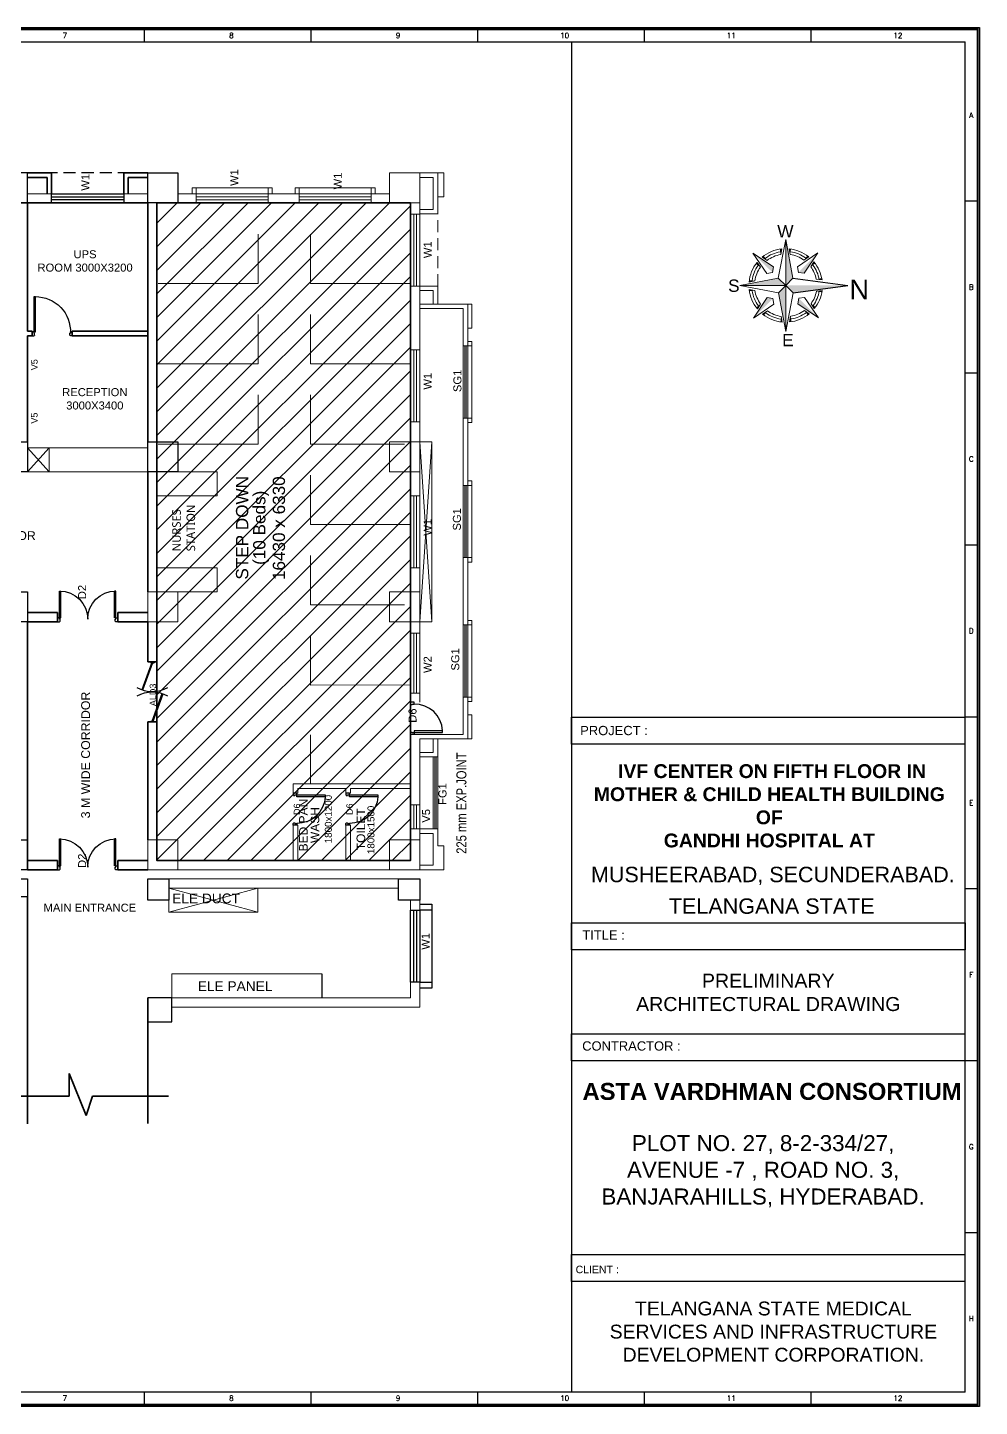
# Model space of a CAD drawing. Extents: x 3485972 to 3601240, y -673889 to -591207.
# Drawn here: x 3577476 to 3601240, y -625657 to -591207 of the extents above; entities that cross this region are included whole.
import ezdxf
from ezdxf.enums import TextEntityAlignment as Align

# ---------------------------------------------------------------- set-up
doc = ezdxf.new("R2010")
doc.units = 0
doc.header["$LTSCALE"] = 6
doc.header["$MEASUREMENT"] = 0
doc.linetypes.add('HIDDEN', pattern=[0.375, 0.25, -0.125])
doc.layers.get('0').update_dxf_attribs({"linetype": 'CONTINUOUS'})
doc.layers.add('AREA', color=193, linetype='CONTINUOUS', plot=False)
for name, color, linetype in [('Chajja', 7, 'CONTINUOUS'), ('COL', 5, 'CONTINUOUS'), ('DOOR', 44, 'CONTINUOUS'), ('FUR', 21, 'CONTINUOUS'), ('JOINERY', 7, 'CONTINUOUS'), ('Staircase', 7, 'CONTINUOUS'), ('TEXT', 181, 'CONTINUOUS'), ('TITLE', 7, 'CONTINUOUS'), ('walls', 252, 'CONTINUOUS'), ('Window', 161, 'CONTINUOUS')]:
    doc.layers.add(name, color=color, linetype=linetype)
doc.layers.add('D.F', color=251, linetype='CONTINUOUS', lineweight=5)
doc.layers.add('WALL', color=8, linetype='CONTINUOUS', lineweight=35)
doc.styles.add('ARI', font='arial.ttf')
doc.styles.add('ARIAL', font='arial.ttf')
doc.styles.add('ROMANS', font='romans.shx')
doc.linetypes.add('ZIGZAG', pattern='A,0.0001,-0.2,[131,ltypeshp.shx,S=0.2,R=0,X=-0.2,Y=0],-0.4,[131,ltypeshp.shx,S=0.2,R=180,X=0.2,Y=0],-0.2', length=0.8001)

# ---------------------------------------------------------------- blocks, each defined once
blk = doc.blocks.new('Z$W@#5624')
at = {"layer": 'DOOR'}
for p, q in [((0, 499), (25, 499)), ((0, 400), (0, 499)), ((19, 429), (28, 453)), ((19, 429), (840, 130)), ((25, 400), (25, 499)), ((28, 453), (849, 154)), ((1770, 446), (949, 745)), ((1779, 470), (957, 769)), ((1122, 709), (1113, 685)), ((1610, 518), (1117, 697)), ((1614, 529), (1606, 506)), ((1779, 470), (1770, 446)), ((1798, 499), (1773, 499)), ((1773, 400), (1773, 499)), ((1798, 400), (1798, 499)), ((0, 400), (25, 400)), ((183, 369), (192, 393)), ((188, 381), (680, 202)), ((685, 214), (676, 190)), ((1798, 400), (1773, 400))]:
    blk.add_line(p, q, dxfattribs=at)
at = {"layer": 'DOOR', "color": 145, "extrusion": (0, 0, -1)}
for centre, start_param, end_param in [((0, 449), -0.523599, 0.523599), ((1798, 449), 2.617994, 3.665191)]:
    blk.add_ellipse(centre, major_axis=(899, 0), ratio=1, start_param=start_param, end_param=end_param, dxfattribs=at)
blk = doc.blocks.new('21500')
at = {"layer": 'DOOR'}
for p, q in [((45, 100), (45, 770)), ((45, 770), (80, 770)), ((80, 100), (80, 770)), ((1420, 100), (1420, 770)), ((1455, 770), (1420, 770)), ((1455, 100), (1455, 770)), ((45, 100), (80, 100)), ((45, 0), (45, 2.5)), ((60, 15), (57.5, 15)), ((1455, 100), (1420, 100)), ((1440, 15), (1442.5, 15)), ((1455, 0), (1455, 2.5))]:
    blk.add_line(p, q, dxfattribs=at)
for points in [[(60, 65), (45, 65), (45, 100), (0, 100), (0, 0), (45, 0)], [(60, 15), (60, 65)], [(1440, 65), (1455, 65), (1455, 100), (1500, 100), (1500, 0), (1455, 0)], [(1440, 15), (1440, 65)]]:
    blk.add_lwpolyline(points, dxfattribs=at)
at = {"layer": 'DOOR', "color": 145}
for centre, start, end in [((45, 65), 0, 90), ((1455, 65), 90, 180)]:
    blk.add_arc(centre, 705, start, end, dxfattribs=at)
at = {"layer": 'DOOR'}
for centre, start, end in [((45, 15), 270, 0), ((1455, 15), 180, 270)]:
    blk.add_arc(centre, 12.5, start, end, dxfattribs=at)
blk = doc.blocks.new('A$C4A7C6C7E')
at = {"layer": 'TITLE', "color": 8, "lineweight": 5}
for p, q in [((-4207, 4144), (0, 26095)), ((0, 26095), (0, 0)), ((0, 0), (0, 26095)), ((4144, 4207), (0, 26095)), ((-6941, 10518), (-18592, 18312)), ((-10622, 6781), (-18592, 18312)), ((-10607, 14226), (-13343, 16056)), ((-2825, 17519), (-2234, 20757)), ((2559, 17560), (1919, 20788)), ((6781, 10622), (18312, 18592)), ((10390, 14385), (13098, 16257)), ((10518, 6941), (18312, 18592)), ((-14385, 10390), (-16257, 13098)), ((-7437, 7325), (-6941, 10518)), ((7325, 7437), (6781, 10622)), ((14226, 10607), (16056, 13343)), ((-4207, 4144), (-26095, 0)), ((0, 0), (-26095, 0)), ((-26095, 0), (0, 0)), ((-4144, -4207), (-26095, 0)), ((-17560, 2559), (-20788, 1919)), ((-7437, 7325), (-10622, 6781)), ((-4207, 4144), (0, 0)), ((0, 0), (-4207, 4144)), ((0, 0), (-4144, -4207)), ((-4144, -4207), (0, 0)), ((0, 0), (4144, 4207)), ((4144, 4207), (0, 0)), ((0, 0), (4207, -4144)), ((4207, -4144), (0, 0)), ((0, 0), (0, -26095)), ((0, -26095), (0, 0)), ((7325, 7437), (10518, 6941)), ((17394, 3514), (20646, 3095)), ((17394, 3514), (20646, 3095)), ((-17519, -2825), (-20757, -2234)), ((-10518, -6941), (-18312, -18592)), ((-7325, -7437), (-10518, -6941)), ((-7325, -7437), (-6781, -10622)), ((-4144, -4207), (0, -26095)), ((4207, -4144), (0, -26095)), ((7437, -7325), (6941, -10518)), ((7437, -7325), (10622, -6781)), ((10622, -6781), (18592, -18312)), ((17433, -3312), (20680, -2857)), ((17433, -3312), (20680, -2857)), ((17434, -3310), (20680, -2857)), ((-6781, -10622), (-18312, -18592)), ((-14226, -10607), (-16056, -13343)), ((-10390, -14385), (-13098, -16257)), ((6941, -10518), (18592, -18312)), ((10607, -14226), (13343, -16056)), ((14385, -10390), (16257, -13098)), ((-2559, -17560), (-1919, -20788)), ((2825, -17519), (2234, -20757))]:
    blk.add_line(p, q, dxfattribs=at)
at = {"layer": 'TITLE', "color": 5}
for p in [(4144, 4207), (4207, -4144)]:
    blk.add_line(p, (35289, 0), dxfattribs=at)
at = {"layer": 'TITLE', "color": 8, "lineweight": 5}
for radius, start, end in [(20877, 96.142689, 129.726248), (19311, 99.161205, 126.707732), (17745, 99.161205, 126.707732), (20877, 51.142689, 84.726248), (17745, 54.161205, 81.707732), (19311, 54.161205, 81.707732), (20877, 141.142689, 174.726248), (19311, 144.161205, 171.707732), (17745, 144.161205, 171.707732), (17745, 11.421813, 36.707732), (19311, 9.85136, 36.707732), (20877, 8.526917, 39.726248), (20877, 186.142689, 219.726248), (19311, 189.161205, 216.707732), (17745, 189.161205, 216.707732), (17745, 324.161205, 349.248684), (19311, 324.161205, 350.81434), (20877, 321.142689, 352.134802), (19311, 234.161205, 261.707732), (17745, 234.161205, 261.707732), (17745, 279.161205, 306.707732), (19311, 279.161205, 306.707732), (20877, 231.142689, 264.726248), (20877, 276.142689, 309.726248)]:
    blk.add_arc((0, 0), radius, start, end, dxfattribs=at)
for points in [[(0, 26095), (4144, 4207), (0, 0)], [(-18592, 18312), (-6941, 10518), (-7437, 7325)], [(-13343, 16056), (-12479, 16737), (-10607, 14226)], [(-3324, 20610), (-2234, 20757), (-2825, 17519)], [(3011, 20658), (1919, 20788), (2559, 17560)], [(18312, 18592), (10518, 6941), (7325, 7437)], [(13098, 16257), (12223, 16924), (10390, 14385)], [(-16257, 13098), (-16924, 12223), (-14385, 10390)], [(16056, 13343), (16737, 12479), (14226, 10607)], [(-26095, 0), (-4207, 4144), (0, 0)], [(-20658, 3011), (-20788, 1919), (-17560, 2559)], [(0, -26095), (-4144, -4207), (0, 0)], [(20646, 3095), (20457, 4167), (17394, 3514)], [(-20610, -3324), (-20757, -2234), (-17519, -2825)], [(-18312, -18592), (-10518, -6941), (-7325, -7437)], [(18592, -18312), (6941, -10518), (7437, -7325)], [(20680, -2857), (20503, -3930), (17433, -3312)], [(-16056, -13343), (-16737, -12479), (-14226, -10607)], [(-13098, -16257), (-12223, -16924), (-10390, -14385)], [(13343, -16056), (12479, -16737), (10607, -14226)], [(16257, -13098), (16924, -12223), (14385, -10390)], [(-3011, -20658), (-1919, -20788), (-2559, -17560)], [(3324, -20610), (2234, -20757), (2825, -17519)]]:
    blk.add_solid(points, dxfattribs=at)
at = {"layer": 'TITLE', "color": 5}
blk.add_solid([(35289, 0), (4207, -4144), (0, 0)], dxfattribs=at)
blk = doc.blocks.new('A$C19B8274B')
at = {"layer": 'DOOR'}
for p, q in [((-45, 925), (-80, 925)), ((-80, 50), (-80, 925)), ((-45, 50), (-45, 925)), ((-45, 50), (-80, 50)), ((-955, -50), (-955, -47.5)), ((-940, -35), (-942.5, -35)), ((-60, -35), (-57.5, -35)), ((-45, -50), (-45, -47.5))]:
    blk.add_line(p, q, dxfattribs=at)
for points in [[(-940, 15), (-955, 15), (-955, 50), (-1000, 50), (-1000, -50), (-955, -50)], [(-940, -35), (-940, 15)], [(-60, 15), (-45, 15), (-45, 50), (0, 50), (0, -50), (-45, -50)], [(-60, -35), (-60, 15)]]:
    blk.add_lwpolyline(points, dxfattribs=at)
at = {"layer": 'DOOR', "color": 145}
blk.add_arc((-80, 50), 875, 90, 182.29244, dxfattribs=at)
at = {"layer": 'DOOR'}
for centre, start, end in [((-955, -35), 270, 0), ((-45, -35), 180, 270)]:
    blk.add_arc(centre, 12.5, start, end, dxfattribs=at)
blk = doc.blocks.new('1000')
at = {"layer": 'DOOR'}
for p, q in [((0, -111, 0), (0, 0)), ((0, 0), (55, 0, 0)), ((945, 0, 0), (945, -2, 0)), ((1000, 0), (945, 0, 0)), ((1000, -111, 0), (1000, 0)), ((55, -111, 0), (0, -111, 0)), ((55, 0, 0), (55, -3, 0)), ((70, -55, 0), (55, -55, 0)), ((55, -55, 0), (55, -111, 0)), ((55, -111, 0), (55, -1001, 0)), ((111, -111, 0), (55, -111, 0)), ((70, -15, 0), (68, -15, 0)), ((70, -15, 0), (70, -55, 0)), ((111, -1001, 0), (111, -111, 0)), ((930, -15, 0), (930, -55, 0)), ((930, -15, 0), (932, -15, 0)), ((930, -55, 0), (945, -55, 0)), ((945, -55, 0), (945, -111, 0)), ((945, -111, 0), (1000, -111, 0)), ((55, -1001, 0), (111, -1001, 0))]:
    blk.add_line(p, q, dxfattribs=at)
for centre, start_param, end_param in [((55, -15, 0), 3.926897, 5.497693), ((945, -15, 0), -0.785492, 0.785304)]:
    blk.add_ellipse(centre, major_axis=(-8.84, 8.84, 0), ratio=1, start_param=start_param, end_param=end_param, dxfattribs=at)
at = {"layer": 'DOOR', "color": 145}
blk.add_ellipse((71, -128, 0), major_axis=(597, 637, 0), ratio=0.999944, start_param=3.940126, end_param=5.484659, dxfattribs=at)
blk = doc.blocks.new('A$C66962185')
at = {"layer": 'TITLE'}
for p, q in [((2.14, -140930.66), (360.7, -140930.66)), ((2.14, -141176.03), (2.14, -140930.66)), ((360.7, -141176.03), (360.7, -140930.66)), ((360.7, -141176.03), (2.14, -141176.03))]:
    blk.add_line(p, q, dxfattribs=at)
at = {"layer": 'TITLE', "color": 7}
for p, q in [((30.11, -140930.66), (30.11, -140928.36)), ((60.37, -140930.66), (60.37, -140928.36)), ((90.64, -140930.66), (90.64, -140928.36)), ((120.9, -140930.66), (120.9, -140928.36)), ((151.16, -140930.66), (151.16, -140928.36)), ((181.42, -140930.66), (181.42, -140928.36)), ((211.69, -140930.66), (211.69, -140928.36)), ((241.95, -140930.66), (241.95, -140928.36)), ((272.21, -140930.66), (272.21, -140928.36)), ((302.47, -140930.66), (302.47, -140928.36)), ((332.74, -140930.66), (332.74, -140928.36)), ((363, -140959.61), (360.7, -140959.61)), ((363, -140990.86), (360.7, -140990.86)), ((363, -141022.1), (360.7, -141022.1)), ((363, -141053.35), (360.7, -141053.35)), ((363, -141084.59), (360.7, -141084.59)), ((363, -141115.84), (360.7, -141115.84)), ((363, -141147.08), (360.7, -141147.08))]:
    blk.add_line(p, q, dxfattribs=at)
at = {"layer": 'TITLE', "color": 0}
for p, q in [((-0.15, -140959.61), (2.14, -140959.61)), ((-0.15, -140990.86), (2.14, -140990.86)), ((-0.15, -141022.1), (2.14, -141022.1)), ((-0.15, -141053.35), (2.14, -141053.35)), ((0, -141084.59), (2.14, -141084.59)), ((-0.15, -141115.84), (2.14, -141115.84)), ((-0.15, -141147.08), (2.14, -141147.08)), ((30.11, -141178.33), (30.11, -141176.03)), ((60.37, -141178.33), (60.37, -141176.03)), ((90.64, -141178.33), (90.64, -141176.03)), ((120.9, -141178.33), (120.9, -141176.03)), ((151.16, -141178.33), (151.16, -141176.03)), ((181.42, -141178.33), (181.42, -141176.03)), ((211.69, -141178.33), (211.69, -141176.03)), ((241.95, -141178.33), (241.95, -141176.03)), ((272.21, -141178.33), (272.21, -141176.03)), ((302.47, -141178.33), (302.47, -141176.03)), ((332.74, -141178.33), (332.74, -141176.03))]:
    blk.add_line(p, q, dxfattribs=at)
at = {"layer": 'TITLE', "color": 7, "const_width": 0.355}
blk.add_lwpolyline([(363, -140928.36), (363, -141178.33), (0, -141178.33), (0, -140928.36)], close=True, dxfattribs=at)
at = {"layer": 'TITLE', "color": 7, "style": 'ROMANS'}
for s, p in [('1', (15.75, -140929.48)), ('2', (45.89, -140929.48)), ('3', (76.15, -140929.48)), ('4', (106.41, -140929.48)), ('5', (136.67, -140929.48)), ('6', (166.94, -140929.48)), ('7', (197.2, -140929.48)), ('8', (227.46, -140929.48)), ('9', (257.73, -140929.48)), ('10', (287.99, -140929.48)), ('11', (318.25, -140929.48)), ('12', (348.51, -140929.48)), ('A', (361.83, -140943.96)), ('B', (361.83, -140975.21)), ('C', (361.83, -141006.45)), ('D', (361.83, -141037.7)), ('E', (361.83, -141068.94)), ('F', (361.83, -141100.19)), ('G', (361.83, -141131.44)), ('H', (361.83, -141162.68))]:
    blk.add_text(s, height=0.952, dxfattribs=at).set_placement(p, align=Align.MIDDLE)
at = {"layer": 'TITLE', "color": 0, "style": 'ROMANS'}
for s, p in [('A', (1.02, -140943.96)), ('B', (1.02, -140975.21)), ('C', (1.02, -141006.45)), ('D', (1.02, -141037.7)), ('E', (1.02, -141068.94)), ('F', (1.02, -141100.19)), ('G', (1.02, -141131.44)), ('H', (1.02, -141162.68)), ('1', (15.75, -141177.15)), ('2', (45.89, -141177.15)), ('3', (76.15, -141177.15)), ('4', (106.41, -141177.15)), ('5', (136.67, -141177.15)), ('6', (166.94, -141177.15)), ('7', (197.2, -141177.15)), ('8', (227.46, -141177.15)), ('9', (257.73, -141177.15)), ('10', (287.99, -141177.15)), ('11', (318.25, -141177.15)), ('12', (348.51, -141177.15))]:
    blk.add_text(s, height=0.952, dxfattribs=at).set_placement(p, align=Align.MIDDLE)

msp = doc.modelspace()

# ---------------------------------------------------------------- hatches: boundary and pattern name
at = {"layer": 'D.F', "linetype": 'ByBlock'}
h = msp.add_hatch(dxfattribs=at)
h.set_pattern_fill('ANSI31', color=256, scale=3333, style=0)
h.set_pattern_definition([(45, (544353.94, 121913.7), (-294.59836, 294.59836), [])])
h.paths.add_polyline_path([(3580706.1, -595590), (3587036.1, -595590), (3587036.1, -612020), (3580706.1, -612020)])

# ---------------------------------------------------------------- linework, layer by layer
at = {"ltscale": 2}
msp.add_line((3600882, -625298.3), (3591053, -625298.3), dxfattribs=at)
at = {"layer": 'AREA'}
for points in [[(3551252.7, -591208), (3601240.3, -591207.2), (3601240.3, -625655.9), (3551252.7, -625656.7)], [(3551295.5, -591250.8), (3601197.6, -591249.9), (3601197.6, -625613.1), (3551295.5, -625613.9)]]:
    msp.add_lwpolyline(points, close=True, dxfattribs=at)
at = {"layer": 'Chajja', "linetype": 'HIDDEN', "ltscale": 200}
msp.add_line((3580476.1, -594840), (3577476.1, -594840), dxfattribs=at)
msp.add_line((3580476.1, -594840), (3577476.1, -594840), dxfattribs=at)
at = {"layer": 'Chajja', "color": 8, "linetype": 'ByBlock'}
msp.add_line((3587566.1, -613260, -101230.8), (3587566.1, -615060, -101230.8), dxfattribs=at)
at = {"layer": 'Chajja', "color": 7, "linetype": 'ByBlock', "elevation": -101230.8}
for points in [[(3587266.1, -613110), (3587566.1, -613110), (3587566.1, -613260), (3587266.1, -613260)], [(3587266.1, -615060), (3587566.1, -615060), (3587566.1, -615210), (3587266.1, -615210)]]:
    msp.add_lwpolyline(points, dxfattribs=at)
at = {"layer": 'COL'}
for points in [[(3576726.1, -595590), (3577476.1, -595590), (3577476.1, -594840), (3576726.1, -594840)], [(3581226.1, -595590), (3580476.1, -595590), (3580476.1, -594840), (3581226.1, -594840)], [(3580476.1, -602305), (3580476.1, -601555), (3581226.1, -601555), (3581226.1, -602305)], [(3577476.1, -611500.1), (3577476.1, -612250.1), (3576726.1, -612250.1), (3576726.1, -611500.1)], [(3577026.1, -612925.1), (3577026.1, -612475.1), (3577476.1, -612475.1), (3577476.1, -612925.1)], [(3580476.1, -613005.1), (3580476.1, -612475.1), (3581006.1, -612475.1), (3581006.1, -613005.1)], [(3586736.1, -613005.1), (3586736.1, -612475.1), (3587266.1, -612475.1), (3587266.1, -613005.1)]]:
    msp.add_lwpolyline(points, close=True, dxfattribs=at)
for points, elevation in [([(3576726.1, -602305), (3576726.1, -601555), (3577476.1, -601555), (3577476.1, -602305)], 0), ([(3576726.1, -605305), (3577476.1, -605305), (3577476.1, -606055), (3576726.1, -606055)], 0), ([(3581076.1, -616050), (3581076.1, -615450), (3580476.1, -615450), (3580476.1, -616050)], -101230.8)]:
    msp.add_lwpolyline(points, close=True, dxfattribs=dict(at, elevation=elevation))
at = {"layer": 'D.F', "linetype": 'ByBlock'}
for p, q in [((3587266.1, -594840), (3587866.1, -594840)), ((3587716.1, -595864.6, -188437.6), (3587716.1, -594840, -101230.8)), ((3587866.1, -595440, -152397.2), (3587866.1, -594840, -101230.8)), ((3587266.1, -594955), (3587601.1, -594955)), ((3587601.1, -595749.6, -188437.6), (3587601.1, -594955, -101230.8)), ((3587716.1, -595440), (3587866.1, -595440)), ((3587266.1, -595749.6, -87206.9), (3587601.1, -595749.6, -169035.1)), ((3587266.1, -595864.6, -87206.9), (3587716.1, -595864.6, -188437.6)), ((3587266.1, -597665, 4.1), (3587716.1, -597665, -101226.7)), ((3587716.1, -598115, -101228.5), (3587716.1, -597665, -101226.7)), ((3587266.1, -597780, 4.1), (3587601.1, -597780, -81824.1)), ((3587601.1, -598115, -101228.4), (3587601.1, -597780, -101226.7)), ((3587266.1, -598115, -101230.8), (3588466.1, -598115, -101230.8)), ((3587266.1, -598230, -101230.8), (3588351.1, -598230, -101230.8)), ((3588351.1, -598230), (3588351.1, -608865)), ((3588466.1, -598115), (3588466.1, -608980)), ((3587036.1, -608865, -101230.8), (3588351.1, -608865, -101230.8)), ((3587266.1, -608980, -101230.8), (3588466.1, -608980, -101230.8)), ((3587601.1, -608980, -101228.4), (3587601.1, -609315, -101226.7)), ((3587716.1, -608980, -101228.5), (3587716.1, -609430, -101226.7)), ((3587266.1, -609315, 4.1), (3587601.1, -609315, -81824.1)), ((3587266.1, -609430, 4.1), (3587716.1, -609430, -101226.7)), ((3587266.1, -611230, 4.1), (3587716.1, -611230, -101226.7)), ((3587266.1, -611345, 4.1), (3587601.1, -611345, -81824.1)), ((3587601.1, -612135, -101230.8), (3587601.1, -611345, -101226.7)), ((3587716.1, -611650, -101228.4), (3587716.1, -611230, -101226.7)), ((3587716.1, -611650, -101230.8), (3587866.1, -611650, -101230.8)), ((3587866.1, -612250, -253628), (3587866.1, -611650, -202461.5)), ((3587266.1, -612135, -101230.8), (3587601.1, -612135, -101230.8)), ((3587266.1, -612250, -101230.8), (3587716.1, -612250, -101230.8)), ((3587716.1, -612250, -101230.8), (3587866.1, -612250, -101230.8))]:
    msp.add_line(p, q, dxfattribs=at)
at = {"layer": 'D.F', "color": 8, "linetype": 'ByBlock'}
for p, q in [((3583486.1, -595210), (3581686.1, -595210)), ((3586056.1, -595210, -101230.8), (3584256.1, -595210, -101230.8)), ((3588566.1, -599162.1), (3588566.1, -600962.1)), ((3588566.1, -602647.5), (3588566.1, -604447.5)), ((3588566.1, -606132.5), (3588566.1, -607932.5))]:
    msp.add_line(p, q, dxfattribs=at)
at = {"layer": 'D.F', "color": 7, "lineweight": 0}
for p, q in [((3586516.1, -595360), (3581226.1, -595360)), ((3586516.1, -595590), (3581226.1, -595590)), ((3587036.1, -601555.1), (3587036.1, -595590)), ((3587266.1, -601555.1), (3587266.1, -595590)), ((3587036.1, -605305), (3587036.1, -602305)), ((3587266.1, -605305), (3587266.1, -602305)), ((3587036.1, -606055.1), (3587036.1, -608065)), ((3587266.1, -606055.1), (3587266.1, -608065)), ((3587036.1, -608865), (3587036.1, -611500.1)), ((3587266.1, -608980), (3587266.1, -611500.1)), ((3584106.1, -610335), (3584106.1, -610105)), ((3587036.1, -610105), (3584106.1, -610105)), ((3584221.1, -610335), (3584106.1, -610335)), ((3584221.1, -610335), (3584221.1, -610220)), ((3585421.1, -610220), (3584221.1, -610220)), ((3585421.1, -610335), (3585421.1, -610220)), ((3585536.1, -610335), (3585421.1, -610335)), ((3585536.1, -610335), (3585536.1, -610220)), ((3587036.1, -610220), (3585536.1, -610220)), ((3584221.1, -611135), (3584106.1, -611135)), ((3584106.1, -612020), (3584106.1, -611135)), ((3584221.1, -612020), (3584221.1, -611135)), ((3585536.1, -611135), (3585421.1, -611135)), ((3585421.1, -612020), (3585421.1, -611135)), ((3585536.1, -612020), (3585536.1, -611135)), ((3581226.1, -612020), (3586516.1, -612020)), ((3581006.1, -612475.1), (3586736.1, -612475.1)), ((3581226.1, -612250), (3586516.1, -612250)), ((3581006.1, -612705.1), (3584821.1, -612705.1)), ((3584936.1, -612705.1), (3586736.1, -612705.1)), ((3580795.1, -615450.1), (3586736.1, -615450.1))]:
    msp.add_line(p, q, dxfattribs=at)
at = {"layer": 'D.F', "linetype": 'HIDDEN', "ltscale": 200}
for p, q in [((3587716.1, -598115, -101230.8), (3587716.1, -595864.6, -101230.8)), ((3587716.1, -609430, -101226.7), (3587716.1, -611230, -101226.7))]:
    msp.add_line(p, q, dxfattribs=at)
at = {"layer": 'D.F', "color": 7, "linetype": 'ByBlock'}
for p, q in [((3588466.1, -599162.1, -101230.8), (3588351.1, -599162.1)), ((3588466.1, -602647.5, -101230.8), (3588351.1, -602647.5)), ((3588466.1, -607932.5, -101230.8), (3588351.1, -607932.5))]:
    msp.add_line(p, q, dxfattribs=at)
at = {"layer": 'D.F'}
for points in [[(3586516.1, -595590), (3587266.1, -595590), (3587266.1, -594840), (3586516.1, -594840)], [(3586516.1, -602305.1), (3587266.1, -602305.1), (3587266.1, -601555.1), (3586516.1, -601555.1)], [(3580476.1, -605305.1), (3581226.1, -605305.1), (3581226.1, -606055.1), (3580476.1, -606055.1)], [(3586516.1, -605305.1), (3587266.1, -605305.1), (3587266.1, -606055.1), (3586516.1, -606055.1)], [(3581226.1, -611500.1), (3581226.1, -612250.1), (3580476.1, -612250.1), (3580476.1, -611500.1)], [(3587266.1, -611500.1), (3587266.1, -612250.1), (3586516.1, -612250.1), (3586516.1, -611500.1)], [(3580476.1, -613005.1), (3580476.1, -612475.1), (3581006.1, -612475.1), (3581006.1, -613005.1)], [(3586736.1, -613005.1), (3586736.1, -612475.1), (3587266.1, -612475.1), (3587266.1, -613005.1)]]:
    msp.add_lwpolyline(points, close=True, dxfattribs=at)
at = {"layer": 'D.F', "linetype": 'ByBlock'}
for points in [[(3581686.1, -595360), (3581686.1, -595210), (3581586.1, -595210), (3581586.1, -595360)], [(3583586.1, -595360), (3583586.1, -595210), (3583486.1, -595210), (3583486.1, -595360)], [(3588466.1, -599162.1), (3588566.1, -599162.1), (3588566.1, -599047.1), (3588466.1, -599047.1)], [(3588466.1, -601077.1), (3588566.1, -601077.1), (3588566.1, -600962.1), (3588466.1, -600962.1)], [(3588466.1, -602647.5), (3588566.1, -602647.5), (3588566.1, -602532.5), (3588466.1, -602532.5)], [(3588466.1, -604562.5), (3588566.1, -604562.5), (3588566.1, -604447.5), (3588466.1, -604447.5)], [(3588466.1, -606132.5), (3588566.1, -606132.5), (3588566.1, -606017.5), (3588466.1, -606017.5)], [(3588466.1, -608047.5), (3588566.1, -608047.5), (3588566.1, -607932.5), (3588466.1, -607932.5)]]:
    msp.add_lwpolyline(points, dxfattribs=at)
for points, elevation in [([(3584256.1, -595360), (3584256.1, -595210), (3584156.1, -595210), (3584156.1, -595360)], -101230.8), ([(3586156.1, -595360), (3586156.1, -595210), (3586056.1, -595210), (3586056.1, -595360)], -101230.8), ([(3588466.1, -599162.1), (3588566.1, -599162.1), (3588566.1, -599047.1), (3588466.1, -599047.1)], -101230.8), ([(3587566.1, -601555.1), (3587266.1, -606055.1)], 27934.8), ([(3587566.1, -606055.1), (3587266.1, -601555.1)], 27934.8), ([(3588466.1, -602647.5), (3588566.1, -602647.5), (3588566.1, -602532.5), (3588466.1, -602532.5)], -101230.8), ([(3588466.1, -608047.5), (3588566.1, -608047.5), (3588566.1, -607932.5), (3588466.1, -607932.5)], -101230.8)]:
    msp.add_lwpolyline(points, dxfattribs=dict(at, elevation=elevation))
at = {"layer": 'D.F', "linetype": 'Continuous'}
for points in [[(3583486.1, -595360), (3583486.1, -595590), (3581686.1, -595590), (3581686.1, -595360)], [(3583486.1, -595440), (3583486.1, -595510), (3581686.1, -595510), (3581686.1, -595440)], [(3584256.1, -595360), (3584256.1, -595590), (3586056.1, -595590), (3586056.1, -595360)], [(3584256.1, -595440), (3584256.1, -595510), (3586056.1, -595510), (3586056.1, -595440)], [(3587266.1, -601055.1), (3587036.1, -601055.1), (3587036.1, -599255.1), (3587266.1, -599255.1)], [(3587186.1, -601055.1), (3587116.1, -601055.1), (3587116.1, -599255.1), (3587186.1, -599255.1)], [(3588426.1, -599162.1), (3588391.1, -599162.1), (3588391.1, -600962.1), (3588426.1, -600962.1)], [(3588426.1, -602647.5), (3588391.1, -602647.5), (3588391.1, -604447.5), (3588426.1, -604447.5)], [(3587266.1, -604705), (3587036.1, -604705), (3587036.1, -602905), (3587266.1, -602905)], [(3587186.1, -604705), (3587116.1, -604705), (3587116.1, -602905), (3587186.1, -602905)], [(3588426.1, -606132.5), (3588391.1, -606132.5), (3588391.1, -607932.5), (3588426.1, -607932.5)], [(3587266.1, -607834.9), (3587036.1, -607834.9), (3587036.1, -606334.9), (3587266.1, -606334.9)], [(3587186.1, -607834.9), (3587116.1, -607834.9), (3587116.1, -606334.9), (3587186.1, -606334.9)]]:
    msp.add_lwpolyline(points, close=True, dxfattribs=at)
for points, elevation in [([(3587266.1, -595865), (3587036.1, -595865), (3587036.1, -597665), (3587266.1, -597665)], 4.1), ([(3587186.1, -595865), (3587116.1, -595865), (3587116.1, -597665), (3587186.1, -597665)], 4.1), ([(3587676.1, -609430), (3587641.1, -609430), (3587641.1, -611230), (3587676.1, -611230)], -101227.2), ([(3587036.1, -611230), (3587266.1, -611230), (3587266.1, -610630), (3587036.1, -610630)], 4.1), ([(3587036.1, -611230), (3587266.1, -611230), (3587266.1, -610630), (3587036.1, -610630)], 4.1), ([(3587116.1, -611230), (3587186.1, -611230), (3587186.1, -610630), (3587116.1, -610630)], 4.1), ([(3587116.1, -611230), (3587186.1, -611230), (3587186.1, -610630), (3587116.1, -610630)], 4.1)]:
    msp.add_lwpolyline(points, close=True, dxfattribs=dict(at, elevation=elevation))
at = {"layer": 'D.F', "linetype": 'ZIGZAG', "ltscale": 10, "flags": 128}
for points in [[(3580736.1, -597597.5), (3583235.6, -597597.5), (3583235.6, -596368.7)], [(3587036.1, -597597.5), (3584536.6, -597597.5), (3584536.6, -596368.7)], [(3580736.1, -599605), (3583235.6, -599605), (3583235.6, -598376.2)], [(3587036.1, -599605), (3584536.6, -599605), (3584536.6, -598376.2)], [(3580736.1, -601612.5), (3583235.6, -601612.5), (3583235.6, -600383.7)], [(3586886.1, -601612.5), (3584536.6, -601612.5), (3584536.6, -600383.7)], [(3587036.1, -603620), (3584536.6, -603620), (3584536.6, -602391.2)], [(3586886.1, -605627.5), (3584536.6, -605627.5), (3584536.6, -604398.7)], [(3587036.1, -607631), (3584536.6, -607635), (3584536.6, -606406.2)], [(3587036.1, -610105), (3584536.6, -610105), (3584536.6, -608876.2)]]:
    msp.add_lwpolyline(points, dxfattribs=at)
at = {"layer": 'D.F', "color": 7, "linetype": 'ByBlock'}
for points, elevation in [([(3588466.1, -598115), (3588566.1, -598115), (3588566.1, -598714.6), (3588466.1, -598714.6)], -202461.5), ([(3588466.1, -608380), (3588566.1, -608380), (3588566.1, -608980), (3588466.1, -608980)], -101230.8), ([(3587266.1, -613110), (3587566.1, -613110), (3587566.1, -613260), (3587266.1, -613260)], -101230.8)]:
    msp.add_lwpolyline(points, dxfattribs=dict(at, elevation=elevation))
at = {"layer": 'D.F', "linetype": 'ByBlock'}
for points in [[(3588351.1, -599162.1), (3588351.1, -600962.1), (3588466.1, -600962.1), (3588466.1, -599162.1)], [(3588351.1, -602647.5), (3588351.1, -604447.5), (3588466.1, -604447.5), (3588466.1, -602647.5)], [(3588351.1, -606132.5), (3588351.1, -607932.5), (3588466.1, -607932.5), (3588466.1, -606132.5)]]:
    msp.add_lwpolyline(points, close=True, dxfattribs=at)
at = {"layer": 'D.F', "color": 6, "linetype": 'ByBlock', "elevation": 27934.8}
msp.add_lwpolyline([(3587266.1, -606055.1), (3587266.1, -601555.1), (3587566.1, -601555.1), (3587566.1, -606055.1)], close=True, dxfattribs=at)
at = {"layer": 'D.F', "lineweight": 0, "ltscale": 15}
for points in [[(3582206.1, -602905), (3582206.1, -602305), (3580706.1, -602305), (3580706.1, -602905)], [(3582206.1, -605305.1), (3582206.1, -604705.1), (3580706.1, -604705.1), (3580706.1, -605305.1)]]:
    msp.add_lwpolyline(points, close=True, dxfattribs=at)
at = {"layer": 'D.F', "linetype": 'ByBlock', "elevation": -101227.2}
msp.add_lwpolyline([(3587601.1, -609430), (3587601.1, -611230), (3587716.1, -611230), (3587716.1, -609430)], close=True, dxfattribs=at)
at = {"layer": 'D.F', "color": 8, "lineweight": 0}
for points in [[(3583224.4, -613305.1), (3581006.1, -612705.1)], [(3581006.1, -613305.1), (3583224.4, -612705.1)]]:
    msp.add_lwpolyline(points, dxfattribs=at)
msp.add_lwpolyline([(3581006.1, -613305.1), (3581006.1, -612705.1), (3583224.4, -612705.1), (3583224.4, -613305.1)], close=True, dxfattribs=at)
at = {"layer": 'FUR', "lineweight": 0, "ltscale": 15, "elevation": 0}
for points in [[(3577476.1, -602305), (3577476.1, -601705), (3578016.1, -601705), (3578016.1, -602305)], [(3580476.1, -602305), (3580476.1, -601705), (3577476.1, -601705), (3577476.1, -602305)]]:
    msp.add_lwpolyline(points, close=True, dxfattribs=at)
at = {"layer": 'Staircase', "color": 8, "lineweight": 0, "elevation": 0}
for points in [[(3578016.1, -602305), (3577476.1, -601705)], [(3577476.1, -602305), (3578016.1, -601705)]]:
    msp.add_lwpolyline(points, dxfattribs=at)
at = {"layer": 'TITLE'}
msp.add_line((3591053, -591565.5), (3591053, -625297.5), dxfattribs=at)
for points in [[(3591053, -608440), (3600878.4, -608440), (3600878.4, -609114.3), (3591053, -609114.3)], [(3591056.6, -613577.3), (3600882, -613577.3), (3600882, -614251.6), (3591056.6, -614251.6)], [(3591053, -616348.8), (3600878.4, -616348.8), (3600878.4, -617023.1), (3591053, -617023.1)], [(3591053, -621864.4), (3600878.4, -621864.4), (3600878.4, -622538.7), (3591053, -622538.7)]]:
    msp.add_lwpolyline(points, close=True, dxfattribs=at)
at = {"layer": 'WALL', "lineweight": 0}
for p, q in [((3580476.1, -595360), (3577476.1, -595360)), ((3580476.1, -595590), (3577476.1, -595590)), ((3580476.1, -598790), (3580476.1, -595590)), ((3580476.1, -601555), (3580476.1, -598905)), ((3581006.1, -612705.1), (3584936.1, -612705.1)), ((3584936.1, -612705.1), (3586736.1, -612705.1)), ((3581076.1, -614850, -101230.8), (3584821.1, -614850, -101230.8)), ((3581076.1, -615450, -101230.8), (3581076.1, -614850, -101230.8))]:
    msp.add_line(p, q, dxfattribs=at)
at = {"layer": 'WALL', "linetype": 'ByBlock'}
for p, q in [((3577476.1, -595590), (3577476.2, -598790)), ((3577476.2, -598789.9), (3577476.1, -595590)), ((3580706.1, -601555), (3580706.1, -595590)), ((3577476.2, -597953.3), (3577476.2, -597953.3)), ((3577476.1, -601555), (3577476.2, -598904.9)), ((3577476.2, -598905), (3577476.1, -601555)), ((3577590.9, -598790), (3577476.2, -598790)), ((3577590.9, -598905), (3577476.2, -598905)), ((3577590.9, -598905), (3577590.9, -598790)), ((3580476.1, -598790), (3578591.2, -598790)), ((3578591.2, -598790), (3578591.2, -598905)), ((3580476.1, -598905), (3578591.2, -598905)), ((3580476.1, -605305.1), (3580476.1, -602305)), ((3580706.1, -605305.1), (3580706.1, -602305)), ((3578226.1, -605825.1), (3577476.1, -605825.1)), ((3578226.1, -605825.1), (3577476.1, -605825.1)), ((3578226.1, -606055.1), (3578226.1, -605825.1)), ((3578226.1, -606055.1), (3578226.1, -605825.1)), ((3579726.1, -606055.1), (3579726.1, -605825.1)), ((3580476.1, -605825.1), (3579726.1, -605825.1)), ((3579726.1, -606055.1), (3579726.1, -605825.1)), ((3580476.1, -605825.1), (3579726.1, -605825.1)), ((3577476.1, -612250), (3577476.1, -606055)), ((3578226.1, -606055.1), (3577476.1, -606055.1)), ((3580476.1, -606055.1), (3579726.1, -606055.1)), ((3580476.1, -607055.3), (3580476.1, -606055.1)), ((3580706.1, -607055.3), (3580706.1, -606055.1)), ((3580706.1, -607055.3), (3580476.1, -607055.3)), ((3580706.1, -608555.3), (3580476.1, -608555.3)), ((3580476.1, -611500.1), (3580476.1, -608555.3)), ((3580706.1, -611500.1), (3580706.1, -608555.3)), ((3577476.1, -611500.1), (3577476.1, -611035)), ((3578226.1, -612020), (3577476.1, -612020)), ((3578226.1, -612020), (3577476.1, -612020)), ((3578226.1, -612250), (3578226.1, -612020)), ((3578226.1, -612250), (3578226.1, -612020)), ((3579726.1, -612250), (3579726.1, -612020)), ((3580476.1, -612020), (3579726.1, -612020)), ((3579726.1, -612250), (3579726.1, -612020)), ((3580476.1, -612020), (3579726.1, -612020)), ((3578226.1, -612250), (3577476.1, -612250)), ((3578226.1, -612250), (3577476.1, -612250)), ((3580476.1, -612250), (3579726.1, -612250)), ((3580476.1, -612250), (3579726.1, -612250)), ((3577476.1, -612925.1), (3577476.1, -618596.3)), ((3580476.1, -615450), (3580476.1, -618592.2)), ((3578515, -617339.1), (3578941.6, -618385.8)), ((3578515, -617907.3), (3578515, -617339.1)), ((3577005.6, -617907.3), (3578515, -617907.3)), ((3578941.6, -618385.8), (3579096.9, -617907.3)), ((3579096.9, -617907.3), (3580994.3, -617907.3))]:
    msp.add_line(p, q, dxfattribs=at)
for points in [[(3577476.1, -594840), (3578076.1, -594840), (3578076.1, -595360)], [(3577476.1, -594840), (3578076.1, -594840), (3578076.1, -595360)], [(3577476.1, -594955), (3577961.1, -594955), (3577961.1, -595360)], [(3577476.1, -594955), (3577961.1, -594955), (3577961.1, -595360)], [(3575066.3, -595590), (3580476.1, -595590), (3580476.1, -601555)]]:
    msp.add_lwpolyline(points, dxfattribs=at)
at = {"layer": 'WALL', "linetype": 'ByBlock', "elevation": 0}
for points in [[(3580476.1, -594840), (3579876.1, -594840), (3579876.1, -595360)], [(3580476.1, -594840), (3579876.1, -594840), (3579876.1, -595360)], [(3580476.1, -594955), (3579991.1, -594955), (3579991.1, -595360)], [(3580476.1, -594955), (3579991.1, -594955), (3579991.1, -595360)]]:
    msp.add_lwpolyline(points, dxfattribs=at)
at = {"layer": 'WALL', "linetype": 'ByBlock'}
msp.add_lwpolyline([(3580706.1, -595590), (3587036.1, -595590), (3587036.1, -612020), (3580706.1, -612020)], close=True, dxfattribs=at)
at = {"layer": 'WALL', "color": 7, "lineweight": 0, "elevation": -101230.8}
for points in [[(3581076.1, -615680), (3587266.1, -615680), (3587266.1, -613005.1)], [(3581076.1, -615450), (3587036.1, -615450), (3587036.1, -613005.1)]]:
    msp.add_lwpolyline(points, dxfattribs=at)
at = {"layer": 'walls', "linetype": 'ByBlock'}
msp.add_line((3584821.1, -614850, -101230.8), (3584821.1, -615450, -101230.8), dxfattribs=at)
at = {"layer": 'Window', "linetype": 'Continuous'}
for points in [[(3579876.1, -595360), (3579876.1, -595590), (3578076.1, -595590), (3578076.1, -595360)], [(3579876.1, -595360), (3579876.1, -595590), (3578076.1, -595590), (3578076.1, -595360)], [(3579876.1, -595440), (3579876.1, -595510), (3578076.1, -595510), (3578076.1, -595440)], [(3579876.1, -595440), (3579876.1, -595510), (3578076.1, -595510), (3578076.1, -595440)]]:
    msp.add_lwpolyline(points, close=True, dxfattribs=at)
at = {"layer": 'Window', "linetype": 'Continuous', "elevation": -101230.8}
for points in [[(3587266.1, -615060), (3587036.1, -615060), (3587036.1, -613260), (3587266.1, -613260)], [(3587186.1, -615060), (3587116.1, -615060), (3587116.1, -613260), (3587186.1, -613260)]]:
    msp.add_lwpolyline(points, close=True, dxfattribs=at)

# ---------------------------------------------------------------- block references
at = {"layer": 'D.F', "linetype": 'Continuous'}
for name, p, xscale, yscale, zscale, rotation in [('Z$W@#5624', (3580216.1, -607055.3), 0.8343726266175508, 0.8343726266175508, 0.8343726266175508, 270), ('1000', (3587036.1, -608865, -101230.8), 0.7999999984167705, 0.7999999984167705, 0.7999999984167705, 90.0000132735122), ('1000', (3584106.1, -610335), -0.7999999988824325, 0.7999999986495823, 0.7999999999883585, 89.99998672648772), ('1000', (3585421.1, -610335), -0.7999999988824325, 0.7999999986495823, 0.7999999999883585, 89.99998672648772)]:
    msp.add_blockref(name, p, dxfattribs=dict(at, xscale=xscale, yscale=yscale, zscale=zscale, rotation=rotation))
at = {"layer": 'DOOR', "linetype": 'Continuous', "xscale": -1, "rotation": 359.9999999999843}
msp.add_blockref('A$C19B8274B', (3577591.2, -598855), dxfattribs=at)
at = {"layer": 'DOOR', "linetype": 'Continuous', "xscale": -1}
for p in [(3579726.1, -606055.1), (3579726.1, -606055.1), (3579726.1, -612250), (3579726.1, -612250)]:
    msp.add_blockref('21500', p, dxfattribs=at)
at = {"layer": 'TITLE', "xscale": 137.4720978042101, "yscale": 137.4720968119004, "zscale": 137.4720972069543}
msp.add_blockref('A$C66962185', (3551295.5, 18782467), dxfattribs=at)
at = {"layer": 'TITLE', "linetype": 'Continuous', "extrusion": (1.31196e-09, -7.57547e-09, 1), "xscale": 0.0439758755600676, "yscale": 0.0439758755600676, "zscale": 0.0439758755600676}
msp.add_blockref('A$C4A7C6C7E', (3596403.8, -597649.7, 0), dxfattribs=at)

# ---------------------------------------------------------------- texts
at = {"layer": 'D.F', "style": 'ARIAL', "width": 1}
for s, height, p in [('W1', 200, (3582737.3, -595163.4)), ('W1', 200, (3585320.3, -595250)), ('W1', 200, (3587565.6, -596967.4, 4.1)), ('W1', 200, (3587565.6, -600251.9)), ('SG1', 200, (3588307.3, -600313.8)), ('W1', 200, (3587565.6, -603901.7)), ('SG1', 200, (3588294.9, -603772.2)), ('W2', 200, (3587565.6, -607331.7)), ('SG1', 200, (3588253.8, -607271.9)), ('ALD3', 161.2, (3580686.1, -608160.7)), ('D6', 200, (3587186.4, -608575.9, -202461.5)), ('FG1', 200, (3587934.6, -610628.5)), ('D6', 161.2, (3584281.3, -610879.5)), ('D6', 161.2, (3585596.3, -610879.5)), ('V5', 200, (3587524.7, -611072.7, 4.1)), ('V5', 200, (3587524.7, -611072.7, 4.1))]:
    msp.add_text(s, height=height, rotation=90, dxfattribs=at).set_placement(p)
at = {"layer": 'D.F', "linetype": 'Continuous', "style": 'ARIAL'}
for s, p in [('STEP DOWN', (3582984.9, -603705.1)), ('16430 x 6330', (3583903.3, -603714.9)), ('(10 Beds)', (3583413.8, -603705.1))]:
    msp.add_text(s, height=306.13, rotation=90, dxfattribs=at).set_placement(p, align=Align.CENTER)
at = {"layer": 'D.F', "style": 'ARI', "width": 0.8}
msp.add_text('225 mm EXP.JOINT', height=250, rotation=90, dxfattribs=at).set_placement((3588507.2, -611849.2, 101230.8), align=Align.BOTTOM_LEFT)
at = {"layer": 'D.F', "linetype": 'Continuous', "style": 'ARIAL'}
for s, p in [('1800x1200', (3584896.8, -610982.1, 0)), ('1800x1500', (3585961.4, -611252.6, 101230.8))]:
    msp.add_text(s, height=175, rotation=90, dxfattribs=at).set_placement(p, align=Align.TOP_CENTER)
for s, p in [('BED PAN', (3584533, -611132.7, 0)), ('WASH', (3584822.1, -611132.7, 0)), ('TOILET', (3585968, -611236.6, 101230.8))]:
    msp.add_text(s, height=214.29, rotation=90, dxfattribs=at).set_placement(p, align=Align.BOTTOM_CENTER)
at = {"layer": 'D.F', "color": 7, "linetype": 'Continuous', "style": 'ARIAL'}
for s, p in [('ELE DUCT', (3581932.7, -613160.2, -80984.6)), ('ELE PANEL', (3582656.9, -615353.5, -80984.6))]:
    msp.add_text(s, height=244.9, dxfattribs=at).set_placement(p, align=Align.BOTTOM_CENTER)
at = {"layer": 'D.F', "linetype": 'Continuous', "insert": (3581661.6, -604291.4), "char_height": 214.291, "width": 161.6, "attachment_point": 7, "rotation": 90, "style": 'ARIAL'}
msp.add_mtext('{\\fSegoe Script|b0|i0|c0|p34;NURSES STATION}', dxfattribs=at)
at = {"layer": 'JOINERY', "style": 'ARIAL', "width": 1}
for s, height, p in [('W1', 200, (3579020.4, -595282.5)), ('W1', 200, (3579020.4, -595282.5)), ('V5', 161.2, (3577725.6, -599768.3)), ('V5', 161.2, (3577725.6, -601102.4)), ('D2', 200, (3578936.8, -605488.6)), ('D2', 200, (3578936.8, -605488.6)), ('D2', 200, (3578936.8, -612203.4)), ('D2', 200, (3578936.8, -612203.4)), ('W1', 200, (3587511.3, -614246.5, -101230.8))]:
    msp.add_text(s, height=height, rotation=90, dxfattribs=at).set_placement(p)
at = {"layer": 'TEXT', "char_height": 200, "attachment_point": 5, "style": 'ARIAL'}
for s, insert, width in [('UPS\\PROOM 3000X3200', (3578910.9, -597038.7), 2294.815), ('RECEPTION\\P3000X3400', (3579154.9, -600483.9), 2294.815), ('MAIN ENTRANCE', (3579031.2, -613197.4), 2770.907)]:
    msp.add_mtext(s, dxfattribs=dict(at, insert=insert, width=width))
at = {"layer": 'TITLE', "color": 7, "style": 'ARIAL'}
for s, p in [('W', (3596193.8, -596451.2, 0)), ('S', (3594965.9, -597809.9, 0)), ('E', (3596314.8, -599167.2, 0))]:
    msp.add_text(s, height=307.9, dxfattribs=at).set_placement(p)
at = {"layer": 'TITLE', "color": 5, "style": 'ARIAL'}
msp.add_text('N', height=485.6, rotation=180, dxfattribs=at).set_placement((3598484.4, -597507.5, 0))
at = {"layer": 'TITLE', "color": 6, "style": 'ARIAL'}
for s, height, p in [('PROJECT :', 231.19, (3591273, -608885.5)), ('TITLE :', 231.19, (3591326.5, -613994.7)), ('CONTRACTOR :', 231.186, (3591323, -616766.2)), ('CLIENT :', 187.72, (3591158.9, -622329.2))]:
    msp.add_text(s, height=height, dxfattribs=at).set_placement(p)
for s, p in [('MUSHEERABAD, SECUNDERABAD.', (3596083.2, -612559)), ('TELANGANA STATE', (3596056.5, -613349.4))]:
    msp.add_text(s, height=384.912, dxfattribs=at).set_placement(p, align=Align.CENTER)
at = {"layer": 'TITLE', "color": 6, "char_height": 346.421, "width": 9138.627, "attachment_point": 2, "style": 'ARIAL'}
for s, insert in [('\\fArial|b1|i0|c0|p34; IVF CENTER ON FIFTH FLOOR IN MOTHER & CHILD HEALTH BUILDING OF \\PGANDHI HOSPITAL AT   ', (3595994.9, -609610.8, -997.6)), ('{\\fArial|b0|i0|c0|p34;TELANGANA STATE MEDICAL SERVICES AND INFRASTRUCTURE DEVELOPMENT CORPORATION.}', (3596096.5, -623036.7))]:
    msp.add_mtext(s, dxfattribs=dict(at, insert=insert))
at = {"layer": 'TITLE', "color": 6, "linetype": 'ByBlock', "style": 'ARIAL'}
for s, insert, char_height, width, attachment_point in [('PRELIMINARY ARCHITECTURAL DRAWING', (3595969.3, -614844.9), 350, 6606.615, 2), ('{\\fArial|b1|i0|c0|p34;ASTA VARDHMAN CONSORTIUM}', (3591330.7, -617573.7, -1105.4), 425, 9707.939, 1), ('PLOT NO. 27, 8-2-334/27, AVENUE -7 , ROAD NO. 3, BANJARAHILLS, HYDERABAD. ', (3595840.1, -618878.3), 400, 8333.767, 2)]:
    msp.add_mtext(s, dxfattribs=dict(at, insert=insert, char_height=char_height, width=width, attachment_point=attachment_point))
at = {"layer": 'WALL', "color": 7, "linetype": 'Continuous', "insert": (3576098, -603901.8), "char_height": 220.414, "width": 4941.395, "attachment_point": 5, "style": 'ARIAL'}
msp.add_mtext('3 M WIDE CORRIDOR', dxfattribs=at)
at = {"layer": 'WALL', "color": 7, "linetype": 'Continuous', "insert": (3578926.5, -609381.2), "char_height": 220.414, "width": 4941.395, "attachment_point": 5, "rotation": 90, "style": 'ARIAL'}
msp.add_mtext('3 M WIDE CORRIDOR', dxfattribs=at)

doc.saveas('drawing.dxf')
